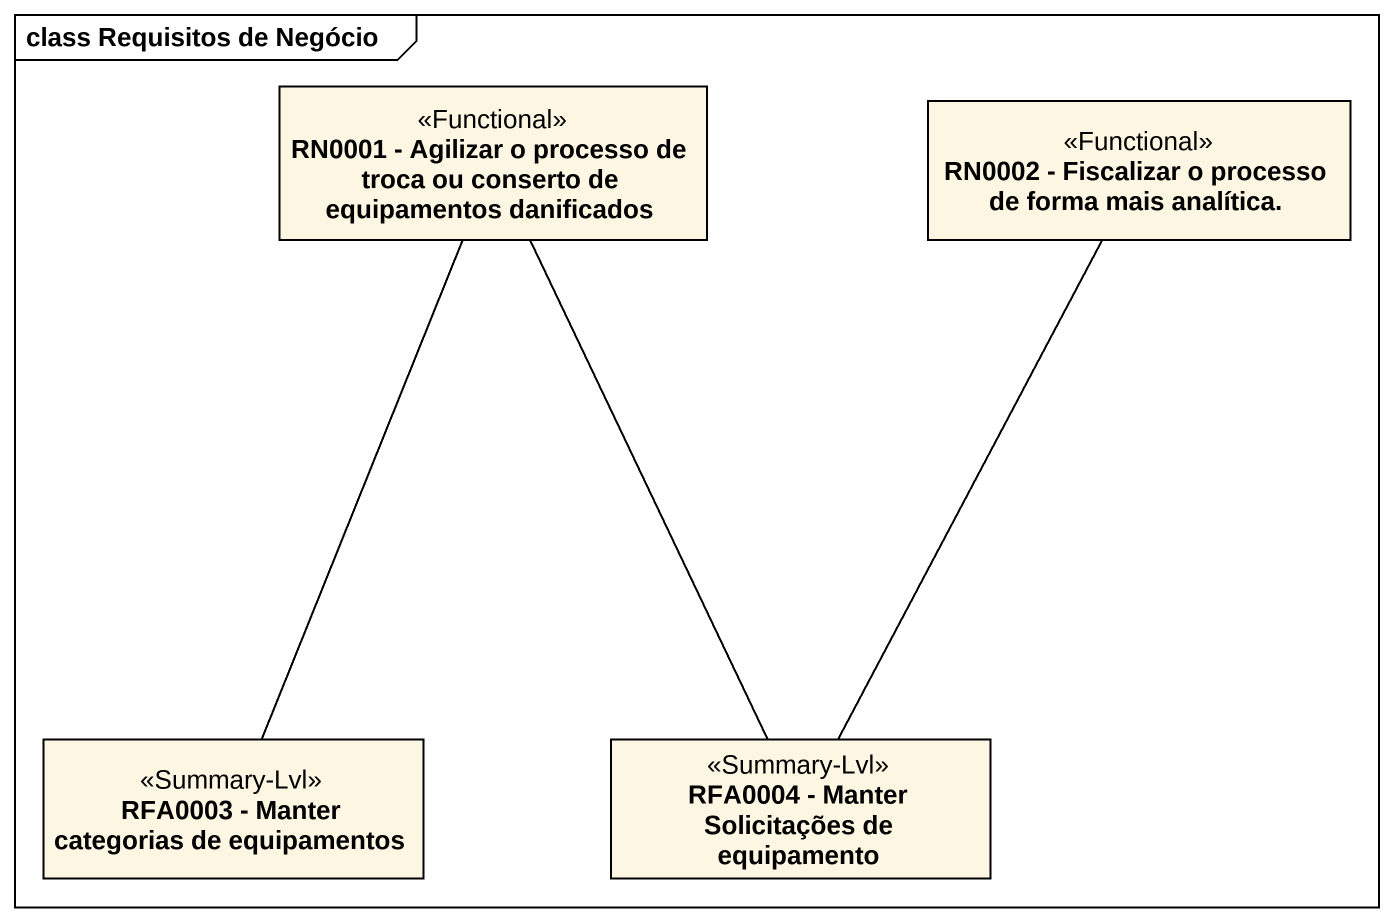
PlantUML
@startuml
mainframe class Requisitos de Negócio
hide circle
hide empty members
class "RN0001 - Agilizar o processo de troca ou conserto de equipamentos danificados" as RN0001_Agilizar_o_processo <<Functional>>
class "RN0002 - Fiscalizar o processo de forma mais analítica." as RN0002_Fiscalizar_o <<Functional>>
class "RFA0003 - Manter categorias de equipamentos" as RFA0003_Manter_categorias <<Summary-Lvl>>
class "RFA0004 - Manter Solicitações de equipamento" as RFA0004_Manter_Solicitações <<Summary-Lvl>>
RN0001_Agilizar_o_processo -- RFA0003_Manter_categorias
RN0001_Agilizar_o_processo -- RFA0004_Manter_Solicitações
RN0002_Fiscalizar_o -- RFA0004_Manter_Solicitações
@enduml
